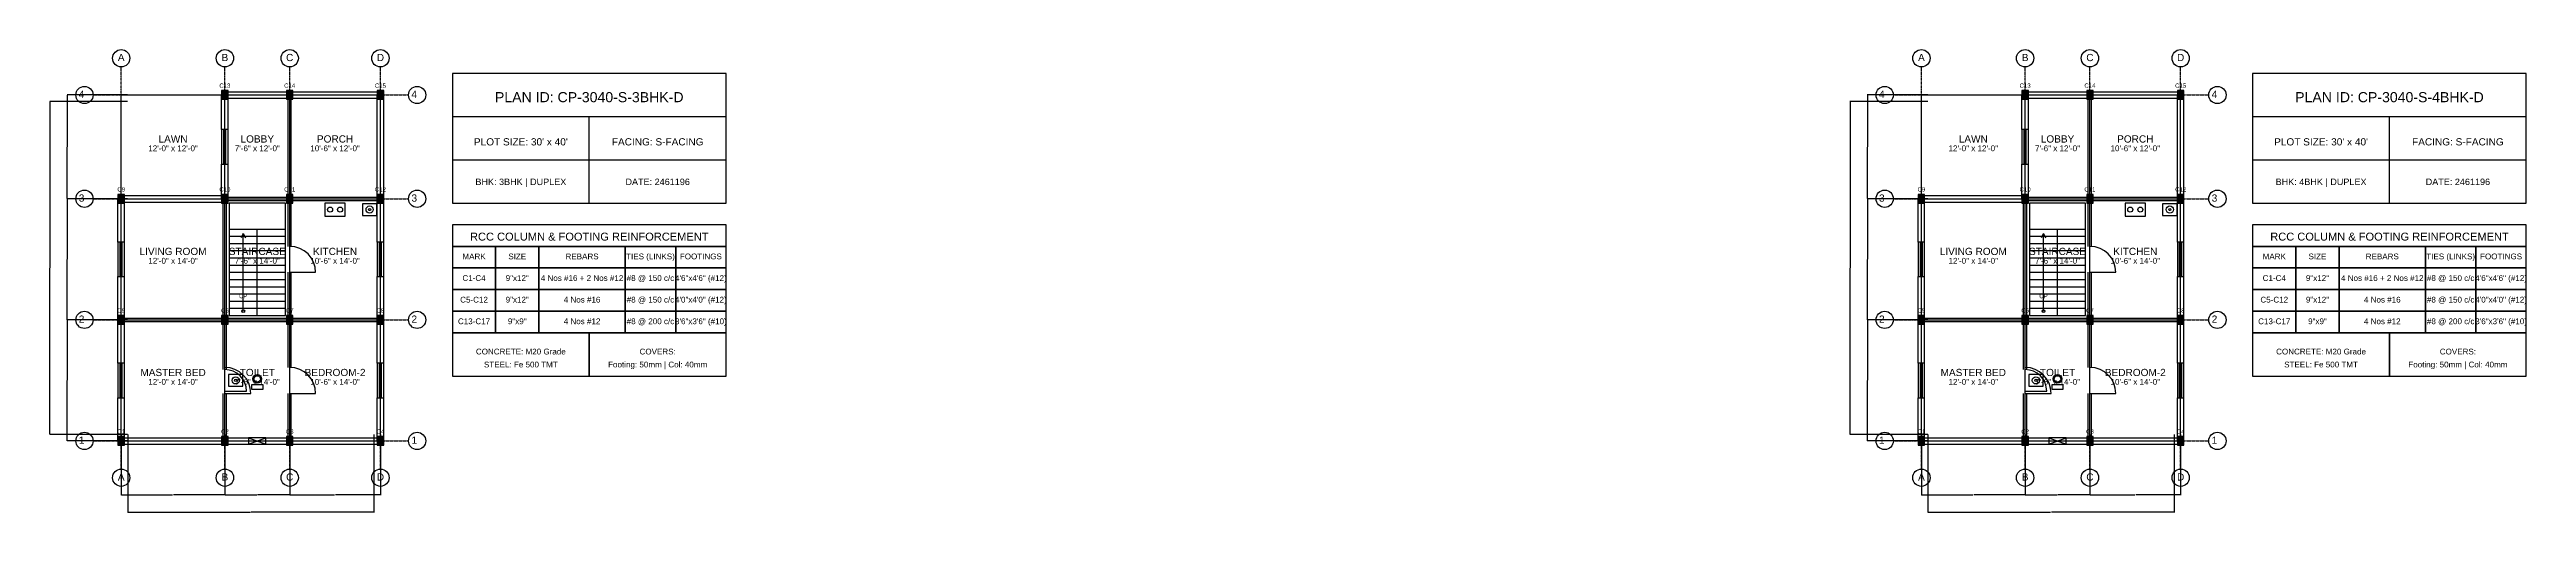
# Model space of a CAD drawing. Header units: inches. Extents: x -134 to 23580, y -99 to 23207.
# Drawn here: x 7400 to 10840, y 4901 to 5543 of the extents above; entities that cross this region are included whole.
import ezdxf
from ezdxf.enums import TextEntityAlignment as Align

# ---------------------------------------------------------------- set-up
doc = ezdxf.new("R2010")
doc.units = ezdxf.units.IN
doc.header["$MEASUREMENT"] = 0
doc.linetypes.add('CENTER', pattern=[2, 1.25, -0.25, 0.25, -0.25])
for name, color, linetype in [('A-COL-HATCH', 251, 'Continuous'), ('A-COLUMN', 1, 'Continuous'), ('A-DIM', 5, 'Continuous'), ('A-DOOR', 30, 'Continuous'), ('A-FIXTURE', 8, 'Continuous'), ('A-STAIR', 6, 'Continuous'), ('A-TEXT', 2, 'Continuous'), ('A-WALL-EXT', 7, 'Continuous'), ('A-WALL-INT', 9, 'Continuous'), ('A-WINDOW', 4, 'Continuous'), ('S-BEAM-FRAMING', 2, 'Continuous'), ('S-BUBBLE', 4, 'Continuous'), ('S-GRID-CENTER', 8, 'CENTER'), ('S-TABLE', 7, 'Continuous'), ('S-TEXT', 3, 'Continuous')]:
    doc.layers.add(name, color=color, linetype=linetype)
doc.styles.get("Standard").update_dxf_attribs({"font": 'arial.ttf'})
doc.dimstyles.get("Standard").update_dxf_attribs({"dimtxt": 0.18, "dimasz": 0.18, "dimexe": 0.18, "dimexo": 0.0625, "dimgap": 0.09, "dimtad": 0, "dimtih": 1, "dimtoh": 1, "dimdec": 4, "dimzin": 0, "dimdsep": 46, "dimtxsty": 'Standard', "dimcen": 0.09, "dimadec": 0, "dimazin": 0, "dimtfac": 1, "dimtdec": 4, "dimtofl": 0, "dimtmove": 0, "dimatfit": 3, "dimfxl": 1, "dimtolj": 1, "dimtzin": 0, "dimarcsym": 0})

# ---------------------------------------------------------------- blocks, each defined once
blk = doc.blocks.new('*D235')
at = {"layer": 'A-DIM', "color": 0, "lineweight": -2, "transparency": 16777216}
for p, q in [((7500, 5008.9), (7500, 4924.8)), ((7644, 5008.9), (7644, 4924.8)), ((7500.2, 4925), (7571.4, 4925)), ((7643.8, 4925), (7572.6, 4925))]:
    blk.add_line(p, q, dxfattribs=at)
at = {"layer": 'A-DIM', "color": 0, "transparency": 16777216}
for points in [[(7500.2, 4925), (7500.2, 4925), (7500, 4925)], [(7643.8, 4925), (7643.8, 4925), (7644, 4925)]]:
    blk.add_solid(points, dxfattribs=at)
at = {"layer": 'Defpoints', "color": 0, "transparency": 16777216}
for p in [(7500, 5009), (7644, 5009), (7644, 4925)]:
    blk.add_point(p, dxfattribs=at)
at = {"layer": 'A-DIM', "color": 0, "transparency": 16777216, "insert": (7572, 4925), "char_height": 0.18, "attachment_point": 5}
blk.add_mtext('\\A1;144.0000', dxfattribs=at)
blk = doc.blocks.new('*D236')
at = {"layer": 'A-DIM', "color": 0, "lineweight": -2, "transparency": 16777216}
for p, q in [((7644, 5008.9), (7644, 4924.8)), ((7734, 5008.9), (7734, 4924.8)), ((7644.2, 4925), (7688.5, 4925)), ((7733.8, 4925), (7689.5, 4925))]:
    blk.add_line(p, q, dxfattribs=at)
at = {"layer": 'A-DIM', "color": 0, "transparency": 16777216}
for points in [[(7644.2, 4925), (7644.2, 4925), (7644, 4925)], [(7733.8, 4925), (7733.8, 4925), (7734, 4925)]]:
    blk.add_solid(points, dxfattribs=at)
at = {"layer": 'Defpoints', "color": 0, "transparency": 16777216}
for p in [(7644, 5009), (7734, 5009), (7734, 4925)]:
    blk.add_point(p, dxfattribs=at)
at = {"layer": 'A-DIM', "color": 0, "transparency": 16777216, "insert": (7689, 4925), "char_height": 0.18, "attachment_point": 5}
blk.add_mtext('\\A1;90.0000', dxfattribs=at)
blk = doc.blocks.new('*D237')
at = {"layer": 'A-DIM', "color": 0, "lineweight": -2, "transparency": 16777216}
for p, q in [((7734, 5008.9), (7734, 4924.8)), ((7860, 5008.9), (7860, 4924.8)), ((7734.2, 4925), (7796.4, 4925)), ((7859.8, 4925), (7797.6, 4925))]:
    blk.add_line(p, q, dxfattribs=at)
at = {"layer": 'A-DIM', "color": 0, "transparency": 16777216}
for points in [[(7734.2, 4925), (7734.2, 4925), (7734, 4925)], [(7859.8, 4925), (7859.8, 4925), (7860, 4925)]]:
    blk.add_solid(points, dxfattribs=at)
at = {"layer": 'Defpoints', "color": 0, "transparency": 16777216}
for p in [(7734, 5009), (7860, 5009), (7860, 4925)]:
    blk.add_point(p, dxfattribs=at)
at = {"layer": 'A-DIM', "color": 0, "transparency": 16777216, "insert": (7797, 4925), "char_height": 0.18, "attachment_point": 5}
blk.add_mtext('\\A1;126.0000', dxfattribs=at)
blk = doc.blocks.new('*D238')
at = {"layer": 'A-DIM', "color": 0, "lineweight": -2, "transparency": 16777216}
for p, q in [((7509, 5008.9), (7509, 4900.8)), ((7851, 5008.9), (7851, 4900.8)), ((7509.2, 4901), (7679.4, 4901)), ((7850.8, 4901), (7680.6, 4901))]:
    blk.add_line(p, q, dxfattribs=at)
at = {"layer": 'A-DIM', "color": 0, "transparency": 16777216}
for points in [[(7509.2, 4901), (7509.2, 4901), (7509, 4901)], [(7850.8, 4901), (7850.8, 4901), (7851, 4901)]]:
    blk.add_solid(points, dxfattribs=at)
at = {"layer": 'Defpoints', "color": 0, "transparency": 16777216}
for p in [(7509, 5009), (7851, 5009), (7851, 4901)]:
    blk.add_point(p, dxfattribs=at)
at = {"layer": 'A-DIM', "color": 0, "transparency": 16777216, "insert": (7680, 4901), "char_height": 0.18, "attachment_point": 5}
blk.add_mtext('\\A1;342.0000', dxfattribs=at)
blk = doc.blocks.new('*D239')
at = {"layer": 'A-DIM', "color": 0, "lineweight": -2, "transparency": 16777216}
for p, q in [((7508.9, 5168), (7424.8, 5168)), ((7425, 5167.8), (7425, 5084.2)), ((7425, 5000.2), (7425, 5083.8)), ((7508.9, 5000), (7424.8, 5000))]:
    blk.add_line(p, q, dxfattribs=at)
at = {"layer": 'A-DIM', "color": 0, "transparency": 16777216}
for points in [[(7425, 5167.8), (7425, 5167.8), (7425, 5168)], [(7425, 5000.2), (7425, 5000.2), (7425, 5000)]]:
    blk.add_solid(points, dxfattribs=at)
at = {"layer": 'Defpoints', "color": 0, "transparency": 16777216}
for p in [(7425, 5168), (7509, 5168), (7509, 5000)]:
    blk.add_point(p, dxfattribs=at)
at = {"layer": 'A-DIM', "color": 0, "transparency": 16777216, "insert": (7425, 5084), "char_height": 0.18, "attachment_point": 5}
blk.add_mtext('\\A1;168.0000', dxfattribs=at)
blk = doc.blocks.new('*D240')
at = {"layer": 'A-DIM', "color": 0, "lineweight": -2, "transparency": 16777216}
for p, q in [((7508.9, 5336), (7424.8, 5336)), ((7425, 5335.8), (7425, 5252.2)), ((7425, 5168.2), (7425, 5251.8)), ((7508.9, 5168), (7424.8, 5168))]:
    blk.add_line(p, q, dxfattribs=at)
at = {"layer": 'A-DIM', "color": 0, "transparency": 16777216}
for points in [[(7425, 5335.8), (7425, 5335.8), (7425, 5336)], [(7425, 5168.2), (7425, 5168.2), (7425, 5168)]]:
    blk.add_solid(points, dxfattribs=at)
at = {"layer": 'Defpoints', "color": 0, "transparency": 16777216}
for p in [(7425, 5336), (7509, 5336), (7509, 5168)]:
    blk.add_point(p, dxfattribs=at)
at = {"layer": 'A-DIM', "color": 0, "transparency": 16777216, "insert": (7425, 5252), "char_height": 0.18, "attachment_point": 5}
blk.add_mtext('\\A1;168.0000', dxfattribs=at)
blk = doc.blocks.new('*D241')
at = {"layer": 'A-DIM', "color": 0, "lineweight": -2, "transparency": 16777216}
for p, q in [((7508.9, 5480), (7424.8, 5480)), ((7425, 5479.8), (7425, 5408.2)), ((7425, 5336.2), (7425, 5407.8)), ((7508.9, 5336), (7424.8, 5336))]:
    blk.add_line(p, q, dxfattribs=at)
at = {"layer": 'A-DIM', "color": 0, "transparency": 16777216}
for points in [[(7425, 5479.8), (7425, 5479.8), (7425, 5480)], [(7425, 5336.2), (7425, 5336.2), (7425, 5336)]]:
    blk.add_solid(points, dxfattribs=at)
at = {"layer": 'Defpoints', "color": 0, "transparency": 16777216}
for p in [(7425, 5480), (7509, 5480), (7509, 5336)]:
    blk.add_point(p, dxfattribs=at)
at = {"layer": 'A-DIM', "color": 0, "transparency": 16777216, "insert": (7425, 5408), "char_height": 0.18, "attachment_point": 5}
blk.add_mtext('\\A1;144.0000', dxfattribs=at)
blk = doc.blocks.new('*D242')
at = {"layer": 'A-DIM', "color": 0, "lineweight": -2, "transparency": 16777216}
for p, q in [((7508.9, 5471), (7400.8, 5471)), ((7401, 5470.8), (7401, 5240.2)), ((7401, 5009.2), (7401, 5239.8)), ((7508.9, 5009), (7400.8, 5009))]:
    blk.add_line(p, q, dxfattribs=at)
at = {"layer": 'A-DIM', "color": 0, "transparency": 16777216}
for points in [[(7401, 5470.8), (7401, 5470.8), (7401, 5471)], [(7401, 5009.2), (7401, 5009.2), (7401, 5009)]]:
    blk.add_solid(points, dxfattribs=at)
at = {"layer": 'Defpoints', "color": 0, "transparency": 16777216}
for p in [(7401, 5471), (7509, 5471), (7509, 5009)]:
    blk.add_point(p, dxfattribs=at)
at = {"layer": 'A-DIM', "color": 0, "transparency": 16777216, "insert": (7401, 5240), "char_height": 0.18, "attachment_point": 5}
blk.add_mtext('\\A1;462.0000', dxfattribs=at)
blk = doc.blocks.new('*D243')
at = {"layer": 'A-DIM', "color": 0, "lineweight": -2, "transparency": 16777216}
for p, q in [((10000, 5008.9), (10000, 4924.8)), ((10144, 5008.9), (10144, 4924.8)), ((10000.2, 4925), (10071.4, 4925)), ((10143.8, 4925), (10072.6, 4925))]:
    blk.add_line(p, q, dxfattribs=at)
at = {"layer": 'A-DIM', "color": 0, "transparency": 16777216}
for points in [[(10000.2, 4925), (10000.2, 4925), (10000, 4925)], [(10143.8, 4925), (10143.8, 4925), (10144, 4925)]]:
    blk.add_solid(points, dxfattribs=at)
at = {"layer": 'Defpoints', "color": 0, "transparency": 16777216}
for p in [(10000, 5009), (10144, 5009), (10144, 4925)]:
    blk.add_point(p, dxfattribs=at)
at = {"layer": 'A-DIM', "color": 0, "transparency": 16777216, "insert": (10072, 4925), "char_height": 0.18, "attachment_point": 5}
blk.add_mtext('\\A1;144.0000', dxfattribs=at)
blk = doc.blocks.new('*D244')
at = {"layer": 'A-DIM', "color": 0, "lineweight": -2, "transparency": 16777216}
for p, q in [((10144, 5008.9), (10144, 4924.8)), ((10234, 5008.9), (10234, 4924.8)), ((10144.2, 4925), (10188.5, 4925)), ((10233.8, 4925), (10189.5, 4925))]:
    blk.add_line(p, q, dxfattribs=at)
at = {"layer": 'A-DIM', "color": 0, "transparency": 16777216}
for points in [[(10144.2, 4925), (10144.2, 4925), (10144, 4925)], [(10233.8, 4925), (10233.8, 4925), (10234, 4925)]]:
    blk.add_solid(points, dxfattribs=at)
at = {"layer": 'Defpoints', "color": 0, "transparency": 16777216}
for p in [(10144, 5009), (10234, 5009), (10234, 4925)]:
    blk.add_point(p, dxfattribs=at)
at = {"layer": 'A-DIM', "color": 0, "transparency": 16777216, "insert": (10189, 4925), "char_height": 0.18, "attachment_point": 5}
blk.add_mtext('\\A1;90.0000', dxfattribs=at)
blk = doc.blocks.new('*D245')
at = {"layer": 'A-DIM', "color": 0, "lineweight": -2, "transparency": 16777216}
for p, q in [((10234, 5008.9), (10234, 4924.8)), ((10360, 5008.9), (10360, 4924.8)), ((10234.2, 4925), (10296.4, 4925)), ((10359.8, 4925), (10297.6, 4925))]:
    blk.add_line(p, q, dxfattribs=at)
at = {"layer": 'A-DIM', "color": 0, "transparency": 16777216}
for points in [[(10234.2, 4925), (10234.2, 4925), (10234, 4925)], [(10359.8, 4925), (10359.8, 4925), (10360, 4925)]]:
    blk.add_solid(points, dxfattribs=at)
at = {"layer": 'Defpoints', "color": 0, "transparency": 16777216}
for p in [(10234, 5009), (10360, 5009), (10360, 4925)]:
    blk.add_point(p, dxfattribs=at)
at = {"layer": 'A-DIM', "color": 0, "transparency": 16777216, "insert": (10297, 4925), "char_height": 0.18, "attachment_point": 5}
blk.add_mtext('\\A1;126.0000', dxfattribs=at)
blk = doc.blocks.new('*D246')
at = {"layer": 'A-DIM', "color": 0, "lineweight": -2, "transparency": 16777216}
for p, q in [((10009, 5008.9), (10009, 4900.8)), ((10351, 5008.9), (10351, 4900.8)), ((10009.2, 4901), (10179.4, 4901)), ((10350.8, 4901), (10180.6, 4901))]:
    blk.add_line(p, q, dxfattribs=at)
at = {"layer": 'A-DIM', "color": 0, "transparency": 16777216}
for points in [[(10009.2, 4901), (10009.2, 4901), (10009, 4901)], [(10350.8, 4901), (10350.8, 4901), (10351, 4901)]]:
    blk.add_solid(points, dxfattribs=at)
at = {"layer": 'Defpoints', "color": 0, "transparency": 16777216}
for p in [(10009, 5009), (10351, 5009), (10351, 4901)]:
    blk.add_point(p, dxfattribs=at)
at = {"layer": 'A-DIM', "color": 0, "transparency": 16777216, "insert": (10180, 4901), "char_height": 0.18, "attachment_point": 5}
blk.add_mtext('\\A1;342.0000', dxfattribs=at)
blk = doc.blocks.new('*D247')
at = {"layer": 'A-DIM', "color": 0, "lineweight": -2, "transparency": 16777216}
for p, q in [((10008.9, 5168), (9924.8, 5168)), ((9925, 5167.8), (9925, 5084.2)), ((9925, 5000.2), (9925, 5083.8)), ((10008.9, 5000), (9924.8, 5000))]:
    blk.add_line(p, q, dxfattribs=at)
at = {"layer": 'A-DIM', "color": 0, "transparency": 16777216}
for points in [[(9925, 5167.8), (9925, 5167.8), (9925, 5168)], [(9925, 5000.2), (9925, 5000.2), (9925, 5000)]]:
    blk.add_solid(points, dxfattribs=at)
at = {"layer": 'Defpoints', "color": 0, "transparency": 16777216}
for p in [(9925, 5168), (10009, 5168), (10009, 5000)]:
    blk.add_point(p, dxfattribs=at)
at = {"layer": 'A-DIM', "color": 0, "transparency": 16777216, "insert": (9925, 5084), "char_height": 0.18, "attachment_point": 5}
blk.add_mtext('\\A1;168.0000', dxfattribs=at)
blk = doc.blocks.new('*D248')
at = {"layer": 'A-DIM', "color": 0, "lineweight": -2, "transparency": 16777216}
for p, q in [((10008.9, 5336), (9924.8, 5336)), ((9925, 5335.8), (9925, 5252.2)), ((9925, 5168.2), (9925, 5251.8)), ((10008.9, 5168), (9924.8, 5168))]:
    blk.add_line(p, q, dxfattribs=at)
at = {"layer": 'A-DIM', "color": 0, "transparency": 16777216}
for points in [[(9925, 5335.8), (9925, 5335.8), (9925, 5336)], [(9925, 5168.2), (9925, 5168.2), (9925, 5168)]]:
    blk.add_solid(points, dxfattribs=at)
at = {"layer": 'Defpoints', "color": 0, "transparency": 16777216}
for p in [(9925, 5336), (10009, 5336), (10009, 5168)]:
    blk.add_point(p, dxfattribs=at)
at = {"layer": 'A-DIM', "color": 0, "transparency": 16777216, "insert": (9925, 5252), "char_height": 0.18, "attachment_point": 5}
blk.add_mtext('\\A1;168.0000', dxfattribs=at)
blk = doc.blocks.new('*D249')
at = {"layer": 'A-DIM', "color": 0, "lineweight": -2, "transparency": 16777216}
for p, q in [((10008.9, 5480), (9924.8, 5480)), ((9925, 5479.8), (9925, 5408.2)), ((9925, 5336.2), (9925, 5407.8)), ((10008.9, 5336), (9924.8, 5336))]:
    blk.add_line(p, q, dxfattribs=at)
at = {"layer": 'A-DIM', "color": 0, "transparency": 16777216}
for points in [[(9925, 5479.8), (9925, 5479.8), (9925, 5480)], [(9925, 5336.2), (9925, 5336.2), (9925, 5336)]]:
    blk.add_solid(points, dxfattribs=at)
at = {"layer": 'Defpoints', "color": 0, "transparency": 16777216}
for p in [(9925, 5480), (10009, 5480), (10009, 5336)]:
    blk.add_point(p, dxfattribs=at)
at = {"layer": 'A-DIM', "color": 0, "transparency": 16777216, "insert": (9925, 5408), "char_height": 0.18, "attachment_point": 5}
blk.add_mtext('\\A1;144.0000', dxfattribs=at)
blk = doc.blocks.new('*D250')
at = {"layer": 'A-DIM', "color": 0, "lineweight": -2, "transparency": 16777216}
for p, q in [((10008.9, 5471), (9900.8, 5471)), ((9901, 5470.8), (9901, 5240.2)), ((9901, 5009.2), (9901, 5239.8)), ((10008.9, 5009), (9900.8, 5009))]:
    blk.add_line(p, q, dxfattribs=at)
at = {"layer": 'A-DIM', "color": 0, "transparency": 16777216}
for points in [[(9901, 5470.8), (9901, 5470.8), (9901, 5471)], [(9901, 5009.2), (9901, 5009.2), (9901, 5009)]]:
    blk.add_solid(points, dxfattribs=at)
at = {"layer": 'Defpoints', "color": 0, "transparency": 16777216}
for p in [(9901, 5471), (10009, 5471), (10009, 5009)]:
    blk.add_point(p, dxfattribs=at)
at = {"layer": 'A-DIM', "color": 0, "transparency": 16777216, "insert": (9901, 5240), "char_height": 0.18, "attachment_point": 5}
blk.add_mtext('\\A1;462.0000', dxfattribs=at)

msp = doc.modelspace()

# ---------------------------------------------------------------- linework, layer by layer
at = {"layer": 'A-COL-HATCH'}
for points in [[(7639.5, 5474), (7648.5, 5474), (7639.5, 5486), (7648.5, 5486)], [(7729.5, 5474), (7738.5, 5474), (7729.5, 5486), (7738.5, 5486)], [(7855.5, 5474), (7864.5, 5474), (7855.5, 5486), (7864.5, 5486)], [(10139.5, 5474), (10148.5, 5474), (10139.5, 5486), (10148.5, 5486)], [(10229.5, 5474), (10238.5, 5474), (10229.5, 5486), (10238.5, 5486)], [(10355.5, 5474), (10364.5, 5474), (10355.5, 5486), (10364.5, 5486)], [(7495.5, 5330), (7504.5, 5330), (7495.5, 5342), (7504.5, 5342)], [(7639.5, 5330), (7648.5, 5330), (7639.5, 5342), (7648.5, 5342)], [(7729.5, 5330), (7738.5, 5330), (7729.5, 5342), (7738.5, 5342)], [(7855.5, 5330), (7864.5, 5330), (7855.5, 5342), (7864.5, 5342)], [(9995.5, 5330), (10004.5, 5330), (9995.5, 5342), (10004.5, 5342)], [(10139.5, 5330), (10148.5, 5330), (10139.5, 5342), (10148.5, 5342)], [(10229.5, 5330), (10238.5, 5330), (10229.5, 5342), (10238.5, 5342)], [(10355.5, 5330), (10364.5, 5330), (10355.5, 5342), (10364.5, 5342)], [(7495.5, 5162), (7504.5, 5162), (7495.5, 5174), (7504.5, 5174)], [(7639.5, 5162), (7648.5, 5162), (7639.5, 5174), (7648.5, 5174)], [(7729.5, 5162), (7738.5, 5162), (7729.5, 5174), (7738.5, 5174)], [(7855.5, 5162), (7864.5, 5162), (7855.5, 5174), (7864.5, 5174)], [(9995.5, 5162), (10004.5, 5162), (9995.5, 5174), (10004.5, 5174)], [(10139.5, 5162), (10148.5, 5162), (10139.5, 5174), (10148.5, 5174)], [(10229.5, 5162), (10238.5, 5162), (10229.5, 5174), (10238.5, 5174)], [(10355.5, 5162), (10364.5, 5162), (10355.5, 5174), (10364.5, 5174)], [(7495.5, 4994), (7504.5, 4994), (7495.5, 5006), (7504.5, 5006)], [(7639.5, 4994), (7648.5, 4994), (7639.5, 5006), (7648.5, 5006)], [(7729.5, 4994), (7738.5, 4994), (7729.5, 5006), (7738.5, 5006)], [(7855.5, 4994), (7864.5, 4994), (7855.5, 5006), (7864.5, 5006)], [(9995.5, 4994), (10004.5, 4994), (9995.5, 5006), (10004.5, 5006)], [(10139.5, 4994), (10148.5, 4994), (10139.5, 5006), (10148.5, 5006)], [(10229.5, 4994), (10238.5, 4994), (10229.5, 5006), (10238.5, 5006)], [(10355.5, 4994), (10364.5, 4994), (10355.5, 5006), (10364.5, 5006)]]:
    msp.add_solid(points, dxfattribs=at)
at = {"layer": 'A-COLUMN'}
for points in [[(7639.5, 5474), (7648.5, 5474), (7648.5, 5486), (7639.5, 5486)], [(7729.5, 5474), (7738.5, 5474), (7738.5, 5486), (7729.5, 5486)], [(7855.5, 5474), (7864.5, 5474), (7864.5, 5486), (7855.5, 5486)], [(10139.5, 5474), (10148.5, 5474), (10148.5, 5486), (10139.5, 5486)], [(10229.5, 5474), (10238.5, 5474), (10238.5, 5486), (10229.5, 5486)], [(10355.5, 5474), (10364.5, 5474), (10364.5, 5486), (10355.5, 5486)], [(7495.5, 5330), (7504.5, 5330), (7504.5, 5342), (7495.5, 5342)], [(7639.5, 5330), (7648.5, 5330), (7648.5, 5342), (7639.5, 5342)], [(7729.5, 5330), (7738.5, 5330), (7738.5, 5342), (7729.5, 5342)], [(7855.5, 5330), (7864.5, 5330), (7864.5, 5342), (7855.5, 5342)], [(9995.5, 5330), (10004.5, 5330), (10004.5, 5342), (9995.5, 5342)], [(10139.5, 5330), (10148.5, 5330), (10148.5, 5342), (10139.5, 5342)], [(10229.5, 5330), (10238.5, 5330), (10238.5, 5342), (10229.5, 5342)], [(10355.5, 5330), (10364.5, 5330), (10364.5, 5342), (10355.5, 5342)], [(7495.5, 5162), (7504.5, 5162), (7504.5, 5174), (7495.5, 5174)], [(7639.5, 5162), (7648.5, 5162), (7648.5, 5174), (7639.5, 5174)], [(7729.5, 5162), (7738.5, 5162), (7738.5, 5174), (7729.5, 5174)], [(7855.5, 5162), (7864.5, 5162), (7864.5, 5174), (7855.5, 5174)], [(9995.5, 5162), (10004.5, 5162), (10004.5, 5174), (9995.5, 5174)], [(10139.5, 5162), (10148.5, 5162), (10148.5, 5174), (10139.5, 5174)], [(10229.5, 5162), (10238.5, 5162), (10238.5, 5174), (10229.5, 5174)], [(10355.5, 5162), (10364.5, 5162), (10364.5, 5174), (10355.5, 5174)], [(7495.5, 4994), (7504.5, 4994), (7504.5, 5006), (7495.5, 5006)], [(7639.5, 4994), (7648.5, 4994), (7648.5, 5006), (7639.5, 5006)], [(7729.5, 4994), (7738.5, 4994), (7738.5, 5006), (7729.5, 5006)], [(7855.5, 4994), (7864.5, 4994), (7864.5, 5006), (7855.5, 5006)], [(9995.5, 4994), (10004.5, 4994), (10004.5, 5006), (9995.5, 5006)], [(10139.5, 4994), (10148.5, 4994), (10148.5, 5006), (10139.5, 5006)], [(10229.5, 4994), (10238.5, 4994), (10238.5, 5006), (10229.5, 5006)], [(10355.5, 4994), (10364.5, 4994), (10364.5, 5006), (10355.5, 5006)]]:
    msp.add_lwpolyline(points, close=True, dxfattribs=at)
at = {"layer": 'A-DOOR'}
for p, q in [((7734, 5234), (7770, 5234)), ((10234, 5234), (10270, 5234)), ((7644, 5069), (7674, 5069)), ((7644, 5066), (7680, 5066)), ((7734, 5066), (7770, 5066)), ((10144, 5069), (10174, 5069)), ((10144, 5066), (10180, 5066)), ((10234, 5066), (10270, 5066))]:
    msp.add_line(p, q, dxfattribs=at)
for centre, radius in [((7734, 5234), 36), ((10234, 5234), 36), ((7644, 5066), 36), ((7644, 5069), 30), ((7734, 5066), 36), ((10144, 5066), 36), ((10144, 5069), 30), ((10234, 5066), 36)]:
    msp.add_arc(centre, radius, 0, 90, dxfattribs=at)
at = {"layer": 'A-FIXTURE'}
for points in [[(7783, 5312), (7811, 5312), (7811, 5330), (7783, 5330)], [(7835, 5313), (7855, 5313), (7855, 5329), (7835, 5329)], [(10283, 5312), (10311, 5312), (10311, 5330), (10283, 5330)], [(10335, 5313), (10355, 5313), (10355, 5329), (10335, 5329)], [(7649, 5076), (7669, 5076), (7669, 5092), (7649, 5092)], [(10149, 5076), (10169, 5076), (10169, 5092), (10149, 5092)], [(7681, 5072), (7697, 5072), (7697, 5078), (7681, 5078)], [(10181, 5072), (10197, 5072), (10197, 5078), (10181, 5078)]]:
    msp.add_lwpolyline(points, close=True, dxfattribs=at)
for centre, radius in [((7790, 5321), 3.5), ((7804, 5321), 3.5), ((7845, 5321), 5), ((7845, 5321), 1.5), ((10290, 5321), 3.5), ((10304, 5321), 3.5), ((10345, 5321), 5), ((10345, 5321), 1.5), ((7689, 5086), 6), ((10189, 5086), 6), ((7659, 5084), 5), ((7659, 5084), 1.5), ((7689, 5086), 4.5), ((10159, 5084), 5), ((10159, 5084), 1.5), ((10189, 5086), 4.5)]:
    msp.add_circle(centre, radius, dxfattribs=at)
at = {"layer": 'A-STAIR'}
for p, q in [((7650, 5294), (7728, 5294)), ((7650, 5284), (7689, 5284)), ((7650, 5274), (7689, 5274)), ((7650, 5264), (7689, 5264)), ((7669.5, 5288), (7666.5, 5282)), ((7669.5, 5180), (7669.5, 5288)), ((7669.5, 5288), (7672.5, 5282)), ((7689, 5174), (7689, 5294)), ((7689, 5284), (7728, 5284)), ((7689, 5274), (7728, 5274)), ((7689, 5264), (7728, 5264)), ((10150, 5294), (10228, 5294)), ((10150, 5284), (10189, 5284)), ((10150, 5274), (10189, 5274)), ((10150, 5264), (10189, 5264)), ((10169.5, 5288), (10166.5, 5282)), ((10169.5, 5180), (10169.5, 5288)), ((10169.5, 5288), (10172.5, 5282)), ((10189, 5174), (10189, 5294)), ((10189, 5284), (10228, 5284)), ((10189, 5274), (10228, 5274)), ((10189, 5264), (10228, 5264)), ((7650, 5254), (7689, 5254)), ((7650, 5244), (7689, 5244)), ((7650, 5234), (7689, 5234)), ((7689, 5254), (7728, 5254)), ((7689, 5244), (7728, 5244)), ((7689, 5234), (7728, 5234)), ((10150, 5254), (10189, 5254)), ((10150, 5244), (10189, 5244)), ((10150, 5234), (10189, 5234)), ((10189, 5254), (10228, 5254)), ((10189, 5244), (10228, 5244)), ((10189, 5234), (10228, 5234)), ((7650, 5224), (7689, 5224)), ((7650, 5214), (7689, 5214)), ((7650, 5204), (7689, 5204)), ((7689, 5224), (7728, 5224)), ((7689, 5214), (7728, 5214)), ((7689, 5204), (7728, 5204)), ((10150, 5224), (10189, 5224)), ((10150, 5214), (10189, 5214)), ((10150, 5204), (10189, 5204)), ((10189, 5224), (10228, 5224)), ((10189, 5214), (10228, 5214)), ((10189, 5204), (10228, 5204)), ((7650, 5194), (7689, 5194)), ((7650, 5184), (7689, 5184)), ((7689, 5194), (7728, 5194)), ((7689, 5184), (7728, 5184)), ((10150, 5194), (10189, 5194)), ((10150, 5184), (10189, 5184)), ((10189, 5194), (10228, 5194)), ((10189, 5184), (10228, 5184))]:
    msp.add_line(p, q, dxfattribs=at)
for points in [[(7650, 5174), (7728, 5174), (7728, 5330), (7650, 5330)], [(10150, 5174), (10228, 5174), (10228, 5330), (10150, 5330)]]:
    msp.add_lwpolyline(points, close=True, dxfattribs=at)
for centre in [(7669.5, 5180), (10169.5, 5180)]:
    msp.add_circle(centre, 2, dxfattribs=at)
at = {"layer": 'A-WALL-EXT'}
for p, q in [((7639.5, 5432), (7639.5, 5480)), ((7644, 5484.5), (7734, 5484.5)), ((7644, 5475.5), (7734, 5475.5)), ((7648.5, 5432), (7648.5, 5480)), ((7734, 5484.5), (7860, 5484.5)), ((7734, 5475.5), (7860, 5475.5)), ((7855.5, 5336), (7855.5, 5480)), ((7864.5, 5336), (7864.5, 5480)), ((10139.5, 5432), (10139.5, 5480)), ((10144, 5484.5), (10234, 5484.5)), ((10144, 5475.5), (10234, 5475.5)), ((10148.5, 5432), (10148.5, 5480)), ((10234, 5484.5), (10360, 5484.5)), ((10234, 5475.5), (10360, 5475.5)), ((10355.5, 5336), (10355.5, 5480)), ((10364.5, 5336), (10364.5, 5480)), ((7960, 5450), (8340, 5450)), ((8150, 5330), (8150, 5450)), ((10460, 5450), (10840, 5450)), ((10650, 5330), (10650, 5450)), ((7639.5, 5336), (7639.5, 5384)), ((7648.5, 5336), (7648.5, 5384)), ((7960, 5390), (8340, 5390)), ((10139.5, 5336), (10139.5, 5384)), ((10148.5, 5336), (10148.5, 5384)), ((10460, 5390), (10840, 5390)), ((7495.5, 5276), (7495.5, 5336)), ((7500, 5340.5), (7644, 5340.5)), ((7504.5, 5276), (7504.5, 5336)), ((7855.5, 5276), (7855.5, 5336)), ((7864.5, 5276), (7864.5, 5336)), ((9995.5, 5276), (9995.5, 5336)), ((10000, 5340.5), (10144, 5340.5)), ((10004.5, 5276), (10004.5, 5336)), ((10355.5, 5276), (10355.5, 5336)), ((10364.5, 5276), (10364.5, 5336)), ((7500, 5331.5), (7644, 5331.5)), ((10000, 5331.5), (10144, 5331.5)), ((7495.5, 5168), (7495.5, 5228)), ((7504.5, 5168), (7504.5, 5228)), ((7855.5, 5168), (7855.5, 5228)), ((7864.5, 5168), (7864.5, 5228)), ((9995.5, 5168), (9995.5, 5228)), ((10004.5, 5168), (10004.5, 5228)), ((10355.5, 5168), (10355.5, 5228)), ((10364.5, 5168), (10364.5, 5228)), ((7495.5, 5108), (7495.5, 5168)), ((7504.5, 5108), (7504.5, 5168)), ((7855.5, 5108), (7855.5, 5168)), ((7864.5, 5108), (7864.5, 5168)), ((9995.5, 5108), (9995.5, 5168)), ((10004.5, 5108), (10004.5, 5168)), ((10355.5, 5108), (10355.5, 5168)), ((10364.5, 5108), (10364.5, 5168)), ((7495.5, 5000), (7495.5, 5060)), ((7504.5, 5000), (7504.5, 5060)), ((7855.5, 5000), (7855.5, 5060)), ((7864.5, 5000), (7864.5, 5060)), ((9995.5, 5000), (9995.5, 5060)), ((10004.5, 5000), (10004.5, 5060)), ((10355.5, 5000), (10355.5, 5060)), ((10364.5, 5000), (10364.5, 5060)), ((7500, 5004.5), (7644, 5004.5)), ((7500, 4995.5), (7644, 4995.5)), ((7644, 5004.5), (7677, 5004.5)), ((7644, 4995.5), (7677, 4995.5)), ((7701, 5004.5), (7734, 5004.5)), ((7701, 4995.5), (7734, 4995.5)), ((7734, 5004.5), (7860, 5004.5)), ((7734, 4995.5), (7860, 4995.5)), ((10000, 5004.5), (10144, 5004.5)), ((10000, 4995.5), (10144, 4995.5)), ((10144, 5004.5), (10177, 5004.5)), ((10144, 4995.5), (10177, 4995.5)), ((10201, 5004.5), (10234, 5004.5)), ((10201, 4995.5), (10234, 4995.5)), ((10234, 5004.5), (10360, 5004.5)), ((10234, 4995.5), (10360, 4995.5))]:
    msp.add_line(p, q, dxfattribs=at)
for points in [[(7960, 5330), (8340, 5330), (8340, 5510), (7960, 5510)], [(10460, 5330), (10840, 5330), (10840, 5510), (10460, 5510)]]:
    msp.add_lwpolyline(points, close=True, dxfattribs=at)
at = {"layer": 'A-WALL-INT'}
for p, q in [((7731.75, 5336), (7731.75, 5480)), ((7736.25, 5336), (7736.25, 5480)), ((10231.75, 5336), (10231.75, 5480)), ((10236.25, 5336), (10236.25, 5480)), ((7641.75, 5168), (7641.75, 5336)), ((7644, 5338.25), (7734, 5338.25)), ((7644, 5333.75), (7734, 5333.75)), ((7646.25, 5168), (7646.25, 5336)), ((7731.75, 5270), (7731.75, 5336)), ((7734, 5338.25), (7860, 5338.25)), ((7734, 5333.75), (7860, 5333.75)), ((7736.25, 5270), (7736.25, 5336)), ((10141.75, 5168), (10141.75, 5336)), ((10144, 5338.25), (10234, 5338.25)), ((10144, 5333.75), (10234, 5333.75)), ((10146.25, 5168), (10146.25, 5336)), ((10231.75, 5270), (10231.75, 5336)), ((10234, 5338.25), (10360, 5338.25)), ((10234, 5333.75), (10360, 5333.75)), ((10236.25, 5270), (10236.25, 5336)), ((7731.75, 5168), (7731.75, 5234)), ((7736.25, 5168), (7736.25, 5234)), ((10231.75, 5168), (10231.75, 5234)), ((10236.25, 5168), (10236.25, 5234)), ((7500, 5170.25), (7644, 5170.25)), ((7500, 5165.75), (7644, 5165.75)), ((7641.75, 5099), (7641.75, 5168)), ((7644, 5170.25), (7734, 5170.25)), ((7644, 5165.75), (7734, 5165.75)), ((7646.25, 5099), (7646.25, 5168)), ((7731.75, 5102), (7731.75, 5168)), ((7734, 5170.25), (7860, 5170.25)), ((7734, 5165.75), (7860, 5165.75)), ((7736.25, 5102), (7736.25, 5168)), ((10000, 5170.25), (10144, 5170.25)), ((10000, 5165.75), (10144, 5165.75)), ((10141.75, 5099), (10141.75, 5168)), ((10144, 5170.25), (10234, 5170.25)), ((10144, 5165.75), (10234, 5165.75)), ((10146.25, 5099), (10146.25, 5168)), ((10231.75, 5102), (10231.75, 5168)), ((10234, 5170.25), (10360, 5170.25)), ((10234, 5165.75), (10360, 5165.75)), ((10236.25, 5102), (10236.25, 5168)), ((7641.75, 5000), (7641.75, 5066)), ((7646.25, 5000), (7646.25, 5066)), ((7731.75, 5000), (7731.75, 5066)), ((7736.25, 5000), (7736.25, 5066)), ((10141.75, 5000), (10141.75, 5066)), ((10146.25, 5000), (10146.25, 5066)), ((10231.75, 5000), (10231.75, 5066)), ((10236.25, 5000), (10236.25, 5066))]:
    msp.add_line(p, q, dxfattribs=at)
at = {"layer": 'A-WINDOW'}
for p, q in [((7642.5, 5384), (7642.5, 5432)), ((7645.5, 5384), (7645.5, 5432)), ((10142.5, 5384), (10142.5, 5432)), ((10145.5, 5384), (10145.5, 5432)), ((7498.5, 5228), (7498.5, 5276)), ((7501.5, 5228), (7501.5, 5276)), ((7858.5, 5228), (7858.5, 5276)), ((7861.5, 5228), (7861.5, 5276)), ((9998.5, 5228), (9998.5, 5276)), ((10001.5, 5228), (10001.5, 5276)), ((10358.5, 5228), (10358.5, 5276)), ((10361.5, 5228), (10361.5, 5276)), ((7498.5, 5060), (7498.5, 5108)), ((7501.5, 5060), (7501.5, 5108)), ((7858.5, 5060), (7858.5, 5108)), ((7861.5, 5060), (7861.5, 5108)), ((9998.5, 5060), (9998.5, 5108)), ((10001.5, 5060), (10001.5, 5108)), ((10358.5, 5060), (10358.5, 5108)), ((10361.5, 5060), (10361.5, 5108)), ((7677, 4995.5), (7701, 5004.5)), ((7677, 5004.5), (7701, 4995.5)), ((10177, 4995.5), (10201, 5004.5)), ((10177, 5004.5), (10201, 4995.5))]:
    msp.add_line(p, q, dxfattribs=at)
for points in [[(7639.5, 5384), (7648.5, 5384), (7648.5, 5432), (7639.5, 5432)], [(10139.5, 5384), (10148.5, 5384), (10148.5, 5432), (10139.5, 5432)], [(7495.5, 5228), (7504.5, 5228), (7504.5, 5276), (7495.5, 5276)], [(7855.5, 5228), (7864.5, 5228), (7864.5, 5276), (7855.5, 5276)], [(9995.5, 5228), (10004.5, 5228), (10004.5, 5276), (9995.5, 5276)], [(10355.5, 5228), (10364.5, 5228), (10364.5, 5276), (10355.5, 5276)], [(7495.5, 5060), (7504.5, 5060), (7504.5, 5108), (7495.5, 5108)], [(7855.5, 5060), (7864.5, 5060), (7864.5, 5108), (7855.5, 5108)], [(9995.5, 5060), (10004.5, 5060), (10004.5, 5108), (9995.5, 5108)], [(10355.5, 5060), (10364.5, 5060), (10364.5, 5108), (10355.5, 5108)], [(7677, 4995.5), (7701, 4995.5), (7701, 5004.5), (7677, 5004.5)], [(10177, 4995.5), (10201, 4995.5), (10201, 5004.5), (10177, 5004.5)]]:
    msp.add_lwpolyline(points, close=True, dxfattribs=at)
at = {"layer": 'S-BEAM-FRAMING'}
for p, q in [((7500, 5000), (7500, 5480)), ((7500, 5480), (7860, 5480)), ((7644, 5000), (7644, 5480)), ((7734, 5000), (7734, 5480)), ((7860, 5000), (7860, 5480)), ((10000, 5000), (10000, 5480)), ((10000, 5480), (10360, 5480)), ((10144, 5000), (10144, 5480)), ((10234, 5000), (10234, 5480)), ((10360, 5000), (10360, 5480)), ((7500, 5336), (7860, 5336)), ((10000, 5336), (10360, 5336)), ((7500, 5168), (7860, 5168)), ((10000, 5168), (10360, 5168)), ((7500, 5000), (7860, 5000)), ((10000, 5000), (10360, 5000))]:
    msp.add_line(p, q, dxfattribs=at)
at = {"layer": 'S-BUBBLE'}
for centre in [(7500, 5531), (7644, 5531), (7734, 5531), (7860, 5531), (10000, 5531), (10144, 5531), (10234, 5531), (10360, 5531), (7449, 5480), (7911, 5480), (9949, 5480), (10411, 5480), (7449, 5336), (7911, 5336), (9949, 5336), (10411, 5336), (7449, 5168), (7911, 5168), (9949, 5168), (10411, 5168), (7449, 5000), (7911, 5000), (9949, 5000), (10411, 5000), (7500, 4949), (7644, 4949), (7734, 4949), (7860, 4949), (10000, 4949), (10144, 4949), (10234, 4949), (10360, 4949)]:
    msp.add_circle(centre, 12, dxfattribs=at)
at = {"layer": 'S-GRID-CENTER'}
for p, q in [((7500, 4961), (7500, 5519)), ((7644, 4961), (7644, 5519)), ((7734, 4961), (7734, 5519)), ((7860, 4961), (7860, 5519)), ((10000, 4961), (10000, 5519)), ((10144, 4961), (10144, 5519)), ((10234, 4961), (10234, 5519)), ((10360, 4961), (10360, 5519)), ((7461, 5480), (7899, 5480)), ((9961, 5480), (10399, 5480)), ((7461, 5336), (7899, 5336)), ((9961, 5336), (10399, 5336)), ((7461, 5168), (7899, 5168)), ((9961, 5168), (10399, 5168)), ((7461, 5000), (7899, 5000)), ((9961, 5000), (10399, 5000))]:
    msp.add_line(p, q, dxfattribs=at)
at = {"layer": 'S-TABLE'}
for points in [[(7960, 5270), (8340, 5270), (8340, 5300), (7960, 5300)], [(10460, 5270), (10840, 5270), (10840, 5300), (10460, 5300)], [(7960, 5240), (8020, 5240), (8020, 5270), (7960, 5270)], [(8020, 5240), (8080, 5240), (8080, 5270), (8020, 5270)], [(8080, 5240), (8200, 5240), (8200, 5270), (8080, 5270)], [(8200, 5240), (8270, 5240), (8270, 5270), (8200, 5270)], [(8270, 5240), (8340, 5240), (8340, 5270), (8270, 5270)], [(10460, 5240), (10520, 5240), (10520, 5270), (10460, 5270)], [(10520, 5240), (10580, 5240), (10580, 5270), (10520, 5270)], [(10580, 5240), (10700, 5240), (10700, 5270), (10580, 5270)], [(10700, 5240), (10770, 5240), (10770, 5270), (10700, 5270)], [(10770, 5240), (10840, 5240), (10840, 5270), (10770, 5270)], [(7960, 5210), (8020, 5210), (8020, 5240), (7960, 5240)], [(8020, 5210), (8080, 5210), (8080, 5240), (8020, 5240)], [(8080, 5210), (8200, 5210), (8200, 5240), (8080, 5240)], [(8200, 5210), (8270, 5210), (8270, 5240), (8200, 5240)], [(8270, 5210), (8340, 5210), (8340, 5240), (8270, 5240)], [(10460, 5210), (10520, 5210), (10520, 5240), (10460, 5240)], [(10520, 5210), (10580, 5210), (10580, 5240), (10520, 5240)], [(10580, 5210), (10700, 5210), (10700, 5240), (10580, 5240)], [(10700, 5210), (10770, 5210), (10770, 5240), (10700, 5240)], [(10770, 5210), (10840, 5210), (10840, 5240), (10770, 5240)], [(7960, 5180), (8020, 5180), (8020, 5210), (7960, 5210)], [(8020, 5180), (8080, 5180), (8080, 5210), (8020, 5210)], [(8080, 5180), (8200, 5180), (8200, 5210), (8080, 5210)], [(8200, 5180), (8270, 5180), (8270, 5210), (8200, 5210)], [(8270, 5180), (8340, 5180), (8340, 5210), (8270, 5210)], [(10460, 5180), (10520, 5180), (10520, 5210), (10460, 5210)], [(10520, 5180), (10580, 5180), (10580, 5210), (10520, 5210)], [(10580, 5180), (10700, 5180), (10700, 5210), (10580, 5210)], [(10700, 5180), (10770, 5180), (10770, 5210), (10700, 5210)], [(10770, 5180), (10840, 5180), (10840, 5210), (10770, 5210)], [(7960, 5150), (8020, 5150), (8020, 5180), (7960, 5180)], [(8020, 5150), (8080, 5150), (8080, 5180), (8020, 5180)], [(8080, 5150), (8200, 5150), (8200, 5180), (8080, 5180)], [(8200, 5150), (8270, 5150), (8270, 5180), (8200, 5180)], [(8270, 5150), (8340, 5150), (8340, 5180), (8270, 5180)], [(10460, 5150), (10520, 5150), (10520, 5180), (10460, 5180)], [(10520, 5150), (10580, 5150), (10580, 5180), (10520, 5180)], [(10580, 5150), (10700, 5150), (10700, 5180), (10580, 5180)], [(10700, 5150), (10770, 5150), (10770, 5180), (10700, 5180)], [(10770, 5150), (10840, 5150), (10840, 5180), (10770, 5180)], [(7960, 5090), (8150, 5090), (8150, 5150), (7960, 5150)], [(8150, 5090), (8340, 5090), (8340, 5150), (8150, 5150)], [(10460, 5090), (10650, 5090), (10650, 5150), (10460, 5150)], [(10650, 5090), (10840, 5090), (10840, 5150), (10650, 5150)]]:
    msp.add_lwpolyline(points, close=True, dxfattribs=at)

# ---------------------------------------------------------------- texts
at = {"layer": 'A-TEXT'}
for s, height, p in [('C13', 6, (7644, 5490)), ('C14', 6, (7734, 5490)), ('C15', 6, (7860, 5490)), ('PLAN ID: CP-3040-S-3BHK-D', 14, (8150, 5470)), ('C13', 6, (10144, 5490)), ('C14', 6, (10234, 5490)), ('C15', 6, (10360, 5490)), ('PLAN ID: CP-3040-S-4BHK-D', 14, (10650, 5470)), ('12\'-0" x 12\'-0"', 8, (7572, 5402)), ('LAWN', 10, (7572, 5414)), ('7\'-6" x 12\'-0"', 8, (7689, 5402)), ('LOBBY', 10, (7689, 5414)), ('10\'-6" x 12\'-0"', 8, (7797, 5402)), ('PORCH', 10, (7797, 5414)), ("PLOT SIZE: 30' x 40'", 10, (8055, 5410)), ('FACING: S-FACING', 10, (8245, 5410)), ('12\'-0" x 12\'-0"', 8, (10072, 5402)), ('LAWN', 10, (10072, 5414)), ('7\'-6" x 12\'-0"', 8, (10189, 5402)), ('LOBBY', 10, (10189, 5414)), ('10\'-6" x 12\'-0"', 8, (10297, 5402)), ('PORCH', 10, (10297, 5414)), ("PLOT SIZE: 30' x 40'", 10, (10555, 5410)), ('FACING: S-FACING', 10, (10745, 5410)), ('C9', 6, (7500, 5346)), ('C10', 6, (7644, 5346)), ('C11', 6, (7734, 5346)), ('C12', 6, (7860, 5346)), ('BHK: 3BHK | DUPLEX', 9, (8055, 5355)), ('DATE: 2461196', 9, (8245, 5355)), ('C9', 6, (10000, 5346)), ('C10', 6, (10144, 5346)), ('C11', 6, (10234, 5346)), ('C12', 6, (10360, 5346)), ('BHK: 4BHK | DUPLEX', 9, (10555, 5355)), ('DATE: 2461196', 9, (10745, 5355)), ('LIVING ROOM', 10, (7572, 5258)), ('STAIRCASE', 10, (7689, 5258)), ('KITCHEN', 10, (7797, 5258)), ('LIVING ROOM', 10, (10072, 5258)), ('STAIRCASE', 10, (10189, 5258)), ('KITCHEN', 10, (10297, 5258)), ('12\'-0" x 14\'-0"', 8, (7572, 5246)), ('7\'-6" x 14\'-0"', 8, (7689, 5246)), ('10\'-6" x 14\'-0"', 8, (7797, 5246)), ('12\'-0" x 14\'-0"', 8, (10072, 5246)), ('7\'-6" x 14\'-0"', 8, (10189, 5246)), ('10\'-6" x 14\'-0"', 8, (10297, 5246)), ('UP', 6, (7669.5, 5198)), ('UP', 6, (10169.5, 5198)), ('C5', 6, (7500, 5178)), ('C6', 6, (7644, 5178)), ('C7', 6, (7734, 5178)), ('C8', 6, (7860, 5178)), ('C5', 6, (10000, 5178)), ('C6', 6, (10144, 5178)), ('C7', 6, (10234, 5178)), ('C8', 6, (10360, 5178)), ('MASTER BED', 10, (7572, 5090)), ('TOILET', 10, (7689, 5090)), ('BEDROOM-2', 10, (7797, 5090)), ('MASTER BED', 10, (10072, 5090)), ('TOILET', 10, (10189, 5090)), ('BEDROOM-2', 10, (10297, 5090)), ('12\'-0" x 14\'-0"', 8, (7572, 5078)), ('7\'-6" x 14\'-0"', 8, (7689, 5078)), ('10\'-6" x 14\'-0"', 8, (7797, 5078)), ('12\'-0" x 14\'-0"', 8, (10072, 5078)), ('7\'-6" x 14\'-0"', 8, (10189, 5078)), ('10\'-6" x 14\'-0"', 8, (10297, 5078)), ('C1', 6, (7500, 5010)), ('C2', 6, (7644, 5010)), ('C3', 6, (7734, 5010)), ('C4', 6, (7860, 5010)), ('C1', 6, (10000, 5010)), ('C2', 6, (10144, 5010)), ('C3', 6, (10234, 5010)), ('C4', 6, (10360, 5010))]:
    msp.add_text(s, height=height, dxfattribs=at).set_placement(p, align=Align.CENTER)
at = {"layer": 'S-TEXT'}
for s, height, p in [('A', 10, (7500, 5527)), ('B', 10, (7644, 5527)), ('C', 10, (7734, 5527)), ('D', 10, (7860, 5527)), ('A', 10, (10000, 5527)), ('B', 10, (10144, 5527)), ('C', 10, (10234, 5527)), ('D', 10, (10360, 5527)), ('4', 10, (7445, 5476)), ('4', 10, (7907, 5476)), ('4', 10, (9945, 5476)), ('4', 10, (10407, 5476)), ('3', 10, (7445, 5332)), ('3', 10, (7907, 5332)), ('3', 10, (9945, 5332)), ('3', 10, (10407, 5332)), ('RCC COLUMN & FOOTING REINFORCEMENT', 11, (8150, 5278)), ('RCC COLUMN & FOOTING REINFORCEMENT', 11, (10650, 5278)), ('C1-C4', 8, (7990, 5222)), ('MARK', 8, (7990, 5252)), ('9"x12"', 8, (8050, 5222)), ('SIZE', 8, (8050, 5252)), ('4 Nos #16 + 2 Nos #12', 8, (8140, 5222)), ('REBARS', 8, (8140, 5252)), ('TIES (LINKS)', 8, (8235, 5252)), ('#8 @ 150 c/c', 8, (8235, 5222)), ('4\'6"x4\'6" (#12)', 8, (8305, 5222)), ('FOOTINGS', 8, (8305, 5252)), ('C1-C4', 8, (10490, 5222)), ('MARK', 8, (10490, 5252)), ('9"x12"', 8, (10550, 5222)), ('SIZE', 8, (10550, 5252)), ('4 Nos #16 + 2 Nos #12', 8, (10640, 5222)), ('REBARS', 8, (10640, 5252)), ('TIES (LINKS)', 8, (10735, 5252)), ('#8 @ 150 c/c', 8, (10735, 5222)), ('4\'6"x4\'6" (#12)', 8, (10805, 5222)), ('FOOTINGS', 8, (10805, 5252)), ('C5-C12', 8, (7990, 5192)), ('9"x12"', 8, (8050, 5192)), ('4 Nos #16', 8, (8140, 5192)), ('#8 @ 150 c/c', 8, (8235, 5192)), ('4\'0"x4\'0" (#12)', 8, (8305, 5192)), ('C5-C12', 8, (10490, 5192)), ('9"x12"', 8, (10550, 5192)), ('4 Nos #16', 8, (10640, 5192)), ('#8 @ 150 c/c', 8, (10735, 5192)), ('4\'0"x4\'0" (#12)', 8, (10805, 5192)), ('2', 10, (7445, 5164)), ('2', 10, (7907, 5164)), ('C13-C17', 8, (7990, 5162)), ('9"x9"', 8, (8050, 5162)), ('4 Nos #12', 8, (8140, 5162)), ('#8 @ 200 c/c', 8, (8235, 5162)), ('3\'6"x3\'6" (#10)', 8, (8305, 5162)), ('2', 10, (9945, 5164)), ('2', 10, (10407, 5164)), ('C13-C17', 8, (10490, 5162)), ('9"x9"', 8, (10550, 5162)), ('4 Nos #12', 8, (10640, 5162)), ('#8 @ 200 c/c', 8, (10735, 5162)), ('3\'6"x3\'6" (#10)', 8, (10805, 5162)), ('CONCRETE: M20 Grade', 8, (8055, 5120)), ('COVERS:', 8, (8245, 5120)), ('CONCRETE: M20 Grade', 8, (10555, 5120)), ('COVERS:', 8, (10745, 5120)), ('STEEL: Fe 500 TMT', 8, (8055, 5102)), ('Footing: 50mm | Col: 40mm', 8, (8245, 5102)), ('STEEL: Fe 500 TMT', 8, (10555, 5102)), ('Footing: 50mm | Col: 40mm', 8, (10745, 5102)), ('1', 10, (7445, 4996)), ('1', 10, (7907, 4996)), ('1', 10, (9945, 4996)), ('1', 10, (10407, 4996)), ('A', 10, (7500, 4945)), ('B', 10, (7644, 4945)), ('C', 10, (7734, 4945)), ('D', 10, (7860, 4945)), ('A', 10, (10000, 4945)), ('B', 10, (10144, 4945)), ('C', 10, (10234, 4945)), ('D', 10, (10360, 4945))]:
    msp.add_text(s, height=height, dxfattribs=at).set_placement(p, align=Align.CENTER)

# ---------------------------------------------------------------- dimensions: what is measured, and where the dimension line sits
at = {"layer": 'A-DIM'}
for base, p1, p2, picture, middle in [((7401, 5471), (7509, 5009), (7509, 5471), '*D242', (7401, 5240)), ((7425, 5480), (7509, 5336), (7509, 5480), '*D241', (7425, 5408)), ((9901, 5471), (10009, 5009), (10009, 5471), '*D250', (9901, 5240)), ((9925, 5480), (10009, 5336), (10009, 5480), '*D249', (9925, 5408)), ((7425, 5336), (7509, 5168), (7509, 5336), '*D240', (7425, 5252)), ((9925, 5336), (10009, 5168), (10009, 5336), '*D248', (9925, 5252)), ((7425, 5168), (7509, 5000), (7509, 5168), '*D239', (7425, 5084)), ((9925, 5168), (10009, 5000), (10009, 5168), '*D247', (9925, 5084))]:
    dim = msp.add_linear_dim(base=base, p1=p1, p2=p2, angle=90, dimstyle='Standard', dxfattribs=at)
    dim.commit()
    dim.dimension.update_dxf_attribs({"geometry": picture, "text_midpoint": middle})
for base, p1, p2, picture, middle in [((7644, 4925), (7500, 5009), (7644, 5009), '*D235', (7572, 4925)), ((7851, 4901), (7509, 5009), (7851, 5009), '*D238', (7680, 4901)), ((7734, 4925), (7644, 5009), (7734, 5009), '*D236', (7689, 4925)), ((7860, 4925), (7734, 5009), (7860, 5009), '*D237', (7797, 4925)), ((10144, 4925), (10000, 5009), (10144, 5009), '*D243', (10072, 4925)), ((10351, 4901), (10009, 5009), (10351, 5009), '*D246', (10180, 4901)), ((10234, 4925), (10144, 5009), (10234, 5009), '*D244', (10189, 4925)), ((10360, 4925), (10234, 5009), (10360, 5009), '*D245', (10297, 4925))]:
    dim = msp.add_linear_dim(base=base, p1=p1, p2=p2, dimstyle='Standard', dxfattribs=at)
    dim.commit()
    dim.dimension.update_dxf_attribs({"geometry": picture, "text_midpoint": middle})

doc.saveas('drawing.dxf')
